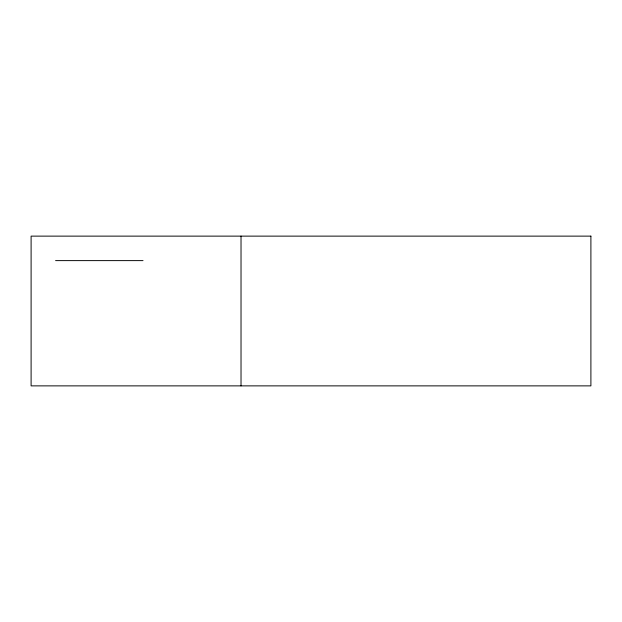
<?xml version="1.0" encoding="UTF-8"?>
<svg xmlns="http://www.w3.org/2000/svg" width="622" height="622" viewBox="0 0 622 622"><rect width="100%" height="100%" fill="white"/><g stroke="black" fill="none" stroke-linecap="round" stroke-linejoin="round"><path stroke-width="0.93" d="M55.591 260.618L143.029 260.618M241.025 236.127L241.025 385.873M590.9 236.127L31.1 236.127L31.1 385.873L590.9 385.873L590.9 236.127"/></g></svg>
